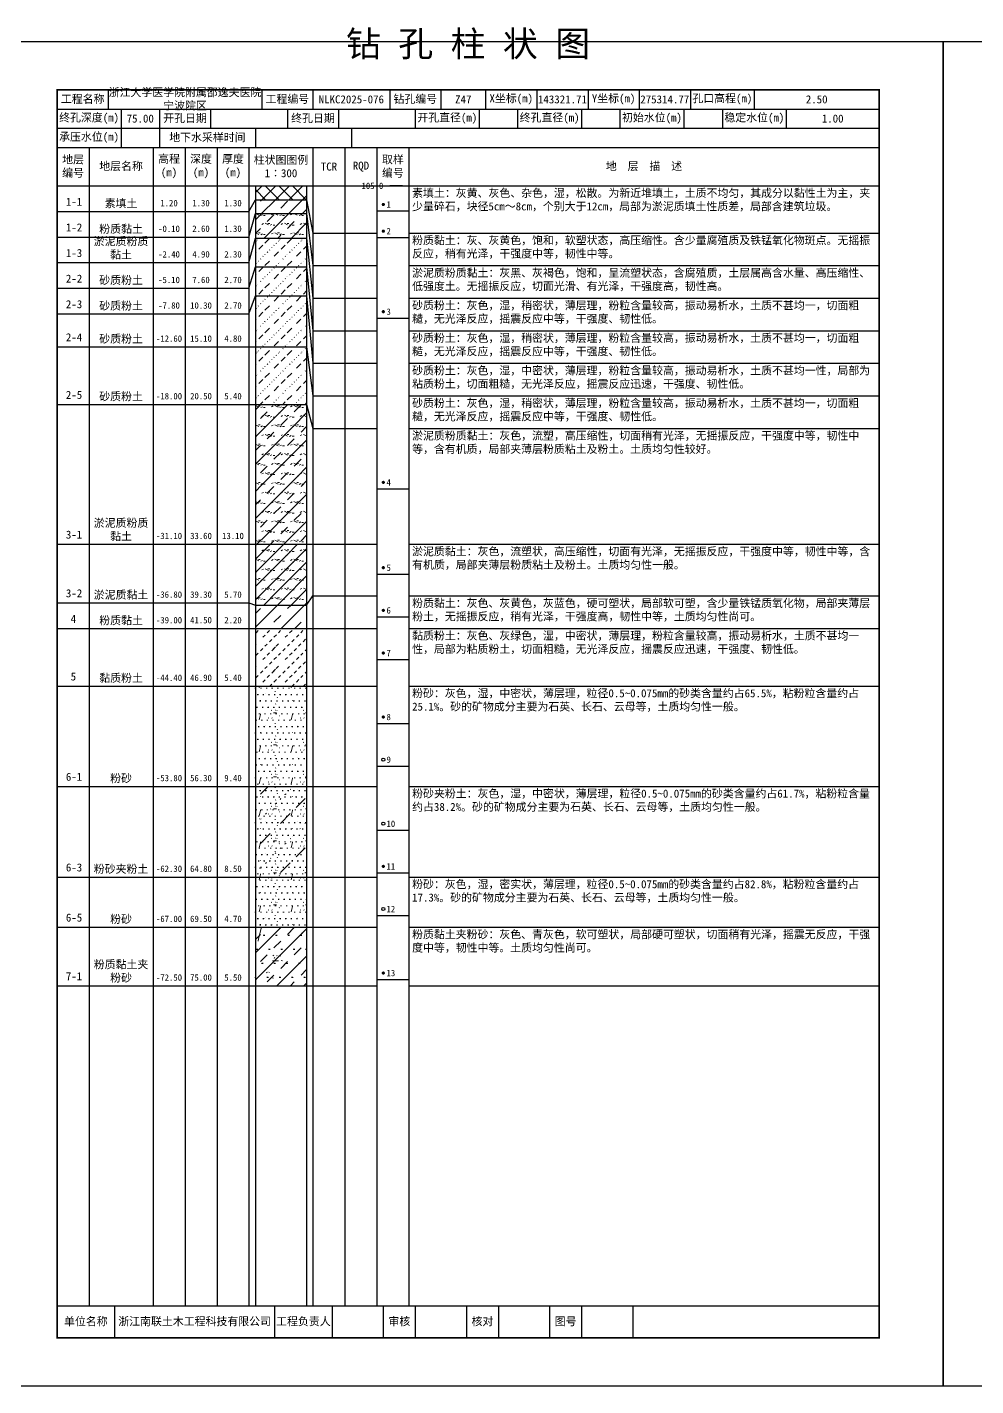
# Model space of a CAD drawing. Extents: x 297 to 65340, y 0 to 425.
# Drawn here: x 46342.6 to 46639.3, y 0 to 424.6 of the extents above; entities that cross this region are included whole.
import ezdxf
from ezdxf.enums import TextEntityAlignment as Align

# ---------------------------------------------------------------- set-up
doc = ezdxf.new("R2010")
doc.units = 0
doc.layers.get('0').update_dxf_attribs({"linetype": 'CONTINUOUS'})
doc.layers.add('FRAME', color=7, linetype='CONTINUOUS')
doc.layers.add('STRATUM', color=7, linetype='CONTINUOUS')
doc.layers.add('HATCH', color=7, linetype='CONTINUOUS', lineweight=13)
doc.styles.add('ST', font='')
doc.styles.get('ST').set_extended_font_data('SimSun')
pattern_1 = [(45, (0, 0), (-4.2426407, 4.2426407), [10, 0]), (45, (1.061, -3.182), (-2.12132034, 6.363961), [3, -3])]
pattern_2 = [(45, (0, 0), (-4.2426407, 4.2426407), [10, 0]), (45, (1.061, -3.182), (-2.12132034, 6.363961), [3, -3]), (26.565, (1.0741, -0.2536), (5.99982296, 5.99981224), [0.567, -12.849]), (0, (0.507, -0.2536), (0, 6), [0.567, -5.433]), (26.565, (-1.5813, 0), (5.99982296, 5.99981224), [0.567, -12.849]), (0, (-1.074, 0.2536), (0, 6), [0.567, -5.433]), (153.435, (0.5071, -0.2536), (-5.9998176, -5.36e-06), [1.134, -12.2826]), (26.565, (4.0741, 2.7464), (5.99982296, 5.99981224), [0.567, -12.849]), (0, (3.507, 2.7464), (0, 6), [0.567, -5.433]), (26.565, (1.4187, 3), (5.99982296, 5.99981224), [0.567, -12.849]), (0, (1.926, 3.2536), (0, 6), [0.567, -5.433]), (153.435, (3.5071, 2.7464), (-5.9998176, -5.36e-06), [1.134, -12.2826])]
pattern_3 = [(45.000006, (0, 0), (-7.3e-07, 6.99998237), [1.971956, -7.927535]), (45.000006, (2.813, 2.829), (-7.3e-07, 6.99998237), [1.99367, -7.905828]), (45.000006, (5.0675, 5.082), (-7.3e-07, 6.99998237), [1.813609, -8.085882]), (26.565052, (0, 3.5), (7.00000042, 7.00000017), [0.0965, -15.555976]), (36.869899, (0.7, 4.2), (6.999999835, 7.000000165), [0.197747, -34.802253]), (315.00001, (3.5, 6.976), (6.99998237, 1.2e-06), [0.033054, -9.866441]), (26.565052, (3.5, 0), (7.00000042, 7.00000017), [0.144749, -15.507727]), (26.565052, (4.2, 0.7), (7.00000042, 7.00000017), [0.10528, -15.547196]), (90.000004, (4.55, 1.05), (-7, -5e-07), [0.028767, -6.971233]), (26.565052, (4.9, 1.4), (7.00000042, 7.00000017), [0.091014, -31.213938]), (36.869899, (5.6, 2.1), (6.999999835, 7.000000165), [0.110692, -34.889308]), (45.000002, (6.3, 2.8), (-2.4e-07, 6.99998237), [0.109112, -9.790383]), (315.00001, (6.914, 3.548), (6.99998237, 1.2e-06), [0.033054, -9.866441]), (36.869898, (1.4, 4.9), (6.999999957, 7.000000043), [0.10224, -34.89776]), (53.130103, (2.1, 5.6), (13.999999763, 21.000000158), [0.134384, -34.865616]), (53.130103, (2.8, 6.3), (13.999999763, 21.000000158), [0.126246, -34.873754])]
pattern_4 = [(82.875, (-0.8346, -1.206), (0.00036925, 10.00017644), [0.08929, -80.53371]), (143.13, (-0.7336, -1.2818), (-29.99996427, 20.00005359), [0.12627, -49.87373]), (172.875, (-0.5564, -1.304), (-70.000245666, 9.99966033), [0.17857, -80.44443]), (206.565, (-0.378, -1.2147), (-9.99970493, -9.99968706), [0.19954, -22.16046]), (243.435, (-0.2887, -1.0363), (8.93e-06, -9.999696), [0.19954, -22.16146]), (255.964, (-0.1994, -0.679), (-0.00020004, -9.99950129), [0.36813, -40.86287]), (255.964, (0.1106, 0.561), (-0.00020004, -9.99950129), [1.27838, -39.95262]), (255.964, (0.179, 0.835), (-0.00020004, -9.99950129), [0.28235, -40.94865]), (216.87, (0.3694, 1.0892), (-9.99998214, -10.00001786), [0.12627, -49.87373]), (243.435, (0.2683, 1.0135), (8.93e-06, -9.999696), [0.19954, -22.16146]), (206.565, (0.548, 1.1785), (-9.99970493, -9.99968706), [0.19954, -22.16046]), (172.875, (0.725, 1.1563), (-70.000245666, 9.99966033), [0.17857, -80.44443]), (143.13, (0.826, 1.0806), (-29.99996427, 20.00005359), [0.12627, -49.87373]), (82.875, (0.815, 0.992), (0.00036925, 10.00017644), [0.08929, -80.53371]), (0, (-0.33, 0.34), (0, 10), [0.89286, -9.10714]), (0, (0.025, 0), (1, 2), [0, -1.75]), (0, (0, 0.025), (1, 2), [0, -1.75]), (0, (0, 0), (1, 2), [0, -1.75]), (0, (-0.025, 0), (1, 2), [0, -1.75]), (0, (0, -0.025), (1, 2), [0, -1.75])]

# ---------------------------------------------------------------- blocks, each defined once
blk = doc.blocks.new('SolidCircle')
at = {"const_width": 0.5}
blk.add_lwpolyline([(-0.25, 0, 1), (0.25, 0, 1)], format="xyb", close=True, dxfattribs=at)

msp = doc.modelspace()

# ---------------------------------------------------------------- hatches: boundary and pattern name
at = {"layer": 'HATCH'}
h = msp.add_hatch(dxfattribs=at)
h.set_pattern_fill('STT', color=256, style=0)
h.set_pattern_definition([(45, (0, 0), (-2.12132034, 2.12132034), [10, 0]), (135, (0, 0), (-2.12132034, -2.12132034), [10, 0])])
h.paths.add_polyline_path([(46430, 375), (46414, 375), (46414, 370.67), (46430, 370.67)])
h = msp.add_hatch(dxfattribs=at)
h.set_pattern_fill('FZNT', color=256, style=0)
h.set_pattern_definition(pattern_1)
h.paths.add_polyline_path([(46430, 370.67), (46414, 370.67), (46414, 366.33), (46430, 366.33)])
h = msp.add_hatch(dxfattribs=at)
h.set_pattern_fill('YNFNT', color=256, style=0)
h.set_pattern_definition(pattern_2)
h.paths.add_polyline_path([(46430, 366.33), (46414, 366.33), (46414, 358.67), (46430, 358.67)])
h = msp.add_hatch(dxfattribs=at)
h.set_pattern_fill('SZFT', color=256, style=0)
h.set_pattern_definition(pattern_3)
h.paths.add_polyline_path([(46430, 358.67), (46414, 358.67), (46414, 349.67), (46430, 349.67)])
h = msp.add_hatch(dxfattribs=at)
h.set_pattern_fill('SZFT', color=256, style=0)
h.set_pattern_definition(pattern_3)
h.paths.add_polyline_path([(46430, 349.67), (46414, 349.67), (46414, 340.67), (46430, 340.67)])
h = msp.add_hatch(dxfattribs=at)
h.set_pattern_fill('SZFT', color=256, style=0)
h.set_pattern_definition(pattern_3)
h.paths.add_polyline_path([(46430, 340.67), (46414, 340.67), (46414, 324.67), (46430, 324.67)])
h = msp.add_hatch(dxfattribs=at)
h.set_pattern_fill('SZFT', color=256, style=0)
h.set_pattern_definition(pattern_3)
h.paths.add_polyline_path([(46430, 324.67), (46414, 324.67), (46414, 306.67), (46430, 306.67)])
h = msp.add_hatch(dxfattribs=at)
h.set_pattern_fill('YNFNT', color=256, style=0)
h.set_pattern_definition(pattern_2)
h.paths.add_polyline_path([(46430, 306.67), (46414, 306.67), (46414, 263), (46430, 263)])
h = msp.add_hatch(dxfattribs=at)
h.set_pattern_fill('YNNT', color=256, style=0)
h.set_pattern_definition([(45, (0, 0), (-2.12132034, 2.12132034), [10, 0]), (26.565, (1.0741, -0.2536), (5.99982296, 5.99981224), [0.567, -12.849]), (0, (0.507, -0.2536), (0, 6), [0.567, -5.433]), (26.565, (-1.5813, 0), (5.99982296, 5.99981224), [0.567, -12.849]), (0, (-1.074, 0.2536), (0, 6), [0.567, -5.433]), (153.435, (0.5071, -0.2536), (-5.9998176, -5.36e-06), [1.134, -12.2826]), (26.565, (4.0741, 2.7464), (5.99982296, 5.99981224), [0.567, -12.849]), (0, (3.507, 2.7464), (0, 6), [0.567, -5.433]), (26.565, (1.4187, 3), (5.99982296, 5.99981224), [0.567, -12.849]), (0, (1.926, 3.2536), (0, 6), [0.567, -5.433]), (153.435, (3.5071, 2.7464), (-5.9998176, -5.36e-06), [1.134, -12.2826])])
h.paths.add_polyline_path([(46430, 263), (46414, 263), (46414, 244), (46430, 244)])
h = msp.add_hatch(dxfattribs=at)
h.set_pattern_fill('FZNT', color=256, style=0)
h.set_pattern_definition(pattern_1)
h.paths.add_polyline_path([(46430, 244), (46414, 244), (46414, 236.67), (46430, 236.67)])
h = msp.add_hatch(dxfattribs=at)
h.set_pattern_fill('NZFT', color=256, style=0)
h.set_pattern_definition([(45.000005, (0, 0), (-6e-07, 6.99998237), [0.947297, -8.952198]), (45.000005, (1.4, 1.4), (-6e-07, 6.99998237), [0.986898, -8.912597]), (45.000005, (2.8, 2.8), (-6e-07, 6.99998237), [1.060182, -8.839313]), (45.000005, (4.2, 4.2), (-6e-07, 6.99998237), [0.949178, -8.950318]), (45.000005, (5.6, 5.6), (-6e-07, 6.99998237), [1.036501, -8.862994]), (45.000005, (3.5, 0), (-6e-07, 6.99998237), [1.013348, -8.886147]), (45.000005, (4.9, 1.4), (-6e-07, 6.99998237), [1.078956, -12.120371]), (45.000005, (6.3, 2.8), (-6e-07, 6.99998237), [0.998824, -8.900671]), (45.000003, (0.7, 4.2), (-3.7e-07, 6.99998237), [1.05533, -8.844165]), (45.000003, (2.1, 5.6), (-3.7e-07, 6.99998237), [1.036501, -8.862994])])
h.paths.add_polyline_path([(46430, 236.67), (46414, 236.67), (46414, 218.67), (46430, 218.67)])
h = msp.add_hatch(dxfattribs=at)
h.set_pattern_fill('FS', color=256, style=0)
h.set_pattern_definition(pattern_4)
h.paths.add_polyline_path([(46430, 218.67), (46414, 218.67), (46414, 187.33), (46430, 187.33)])
h = msp.add_hatch(dxfattribs=at)
h.set_pattern_fill('FS', color=256, style=0)
h.set_pattern_definition(pattern_4)
h.paths.add_polyline_path([(46430, 187.33), (46414, 187.33), (46414, 159), (46430, 159)])
h = msp.add_hatch(dxfattribs=at)
h.set_pattern_fill('SZFT', color=256, scale=2.2, style=0)
h.set_pattern_definition([(45.000006, (0, 0), (-1.6e-06, 15.3999612), [4.338303, -17.440577]), (45.000006, (6.188, 6.223), (-1.6e-06, 15.3999612), [4.386074, -17.3928216]), (45.000006, (11.148, 11.181), (-1.6e-06, 15.3999612), [3.98994, -17.7889404]), (26.565052, (0, 7.7), (15.4000009, 15.4000004), [0.2123, -34.223147]), (36.869899, (1.54, 9.24), (15.39999964, 15.40000036), [0.4350434, -76.5649566]), (315.00001, (7.7, 15.347), (15.3999612, 2.7e-06), [0.072719, -21.70617]), (26.565052, (7.7, 0), (15.4000009, 15.4000004), [0.318448, -34.1169994]), (26.565052, (9.24, 1.54), (15.4000009, 15.4000004), [0.231616, -34.203831]), (90.000004, (10.01, 2.31), (-15.4, -1e-06), [0.0632874, -15.3367126]), (26.565052, (10.78, 3.08), (15.4000009, 15.4000004), [0.200231, -68.670664]), (36.869899, (12.32, 4.62), (15.39999964, 15.40000036), [0.2435224, -76.7564776]), (45.000002, (13.86, 6.16), (-5e-07, 15.3999612), [0.2400464, -21.5388426]), (315.00001, (15.211, 7.805), (15.3999612, 2.7e-06), [0.072719, -21.70617]), (36.869898, (3.08, 10.78), (15.3999999, 15.4000001), [0.224928, -76.775072]), (53.130103, (4.62, 12.32), (30.79999948, 46.20000035), [0.295645, -76.704355]), (53.130103, (6.16, 13.86), (30.79999948, 46.20000035), [0.277741, -76.722259])])
h.paths.add_polyline_path([(46430, 187.33), (46414, 187.33), (46414, 159), (46430, 159)])
h = msp.add_hatch(dxfattribs=at)
h.set_pattern_fill('FS', color=256, style=0)
h.set_pattern_definition(pattern_4)
h.paths.add_polyline_path([(46430, 159), (46414, 159), (46414, 143.33), (46430, 143.33)])
h = msp.add_hatch(dxfattribs=at)
h.set_pattern_fill('FZNT', color=256, style=0)
h.set_pattern_definition(pattern_1)
h.paths.add_polyline_path([(46430, 143.33), (46414, 143.33), (46414, 125), (46430, 125)])
h = msp.add_hatch(dxfattribs=at)
h.set_pattern_fill('FS', color=256, scale=2.2, style=0)
h.set_pattern_definition([(82.875, (-1.8361, -2.6533), (0.00081235, 22.00038817), [0.196438, -177.174162]), (143.13, (-1.614, -2.82), (-65.9999214, 44.0001179), [0.277794, -109.722206]), (172.875, (-1.224, -2.8687), (-154.00054047, 21.99925272), [0.392854, -176.977746]), (206.565, (-0.831, -2.672), (-21.9993508, -21.9993115), [0.438988, -48.753012]), (243.435, (-0.635, -2.28), (1.96e-05, -21.9993312), [0.438988, -48.755212]), (255.964, (-0.4387, -1.494), (-0.0004401, -21.9989028), [0.809886, -89.898314]), (255.964, (0.2434, 1.2344), (-0.0004401, -21.9989028), [2.812436, -87.895764]), (255.964, (0.394, 1.837), (-0.0004401, -21.9989028), [0.62117, -90.08703]), (216.87, (0.8126, 2.3963), (-21.9999607, -22.0000393), [0.277794, -109.722206]), (243.435, (0.59, 2.23), (1.96e-05, -21.9993312), [0.438988, -48.755212]), (206.565, (1.205, 2.593), (-21.9993508, -21.9993115), [0.438988, -48.753012]), (172.875, (1.595, 2.544), (-154.00054047, 21.99925272), [0.392854, -176.977746]), (143.13, (1.8173, 2.3772), (-65.9999214, 44.0001179), [0.277794, -109.722206]), (82.875, (1.793, 2.1823), (0.00081235, 22.00038817), [0.196438, -177.174162]), (0, (-0.725, 0.748), (0, 22), [1.964292, -20.035708]), (0, (0.055, 0), (2.2, 4.4), [0, -3.85]), (0, (0, 0.055), (2.2, 4.4), [0, -3.85]), (0, (0, 0), (2.2, 4.4), [0, -3.85]), (0, (-0.055, 0), (2.2, 4.4), [0, -3.85]), (0, (0, -0.055), (2.2, 4.4), [0, -3.85])])
h.paths.add_polyline_path([(46430, 143.33), (46414, 143.33), (46414, 125), (46430, 125)])

# ---------------------------------------------------------------- linework, layer by layer
at = {"layer": 'FRAME', "color": 245, "linetype": 'Continuous'}
for points in [[(46332, 0), (46629, 0), (46629, 420), (46332, 420)], [(46629, 0), (46926, 0), (46926, 420), (46629, 420)]]:
    msp.add_lwpolyline(points, close=True, dxfattribs=at)
at = {"layer": 'FRAME', "linetype": 'Continuous', "const_width": 0.5}
msp.add_lwpolyline([(46352, 15), (46609, 15), (46609, 405), (46352, 405)], close=True, dxfattribs=at)
at = {"layer": 'FRAME', "color": 0, "linetype": 'Continuous'}
for points in [[(46368, 405), (46368, 399)], [(46416, 405), (46416, 399)], [(46432, 405), (46432, 399)], [(46456, 405), (46456, 399)], [(46472, 405), (46472, 399)], [(46486, 405), (46486, 399)], [(46502, 405), (46502, 399)], [(46518, 405), (46518, 399)], [(46534, 405), (46534, 399)], [(46550, 405), (46550, 399)], [(46570, 405), (46570, 399)], [(46609, 405), (46609, 399)], [(46352, 399), (46609, 399)], [(46372, 399), (46372, 393)], [(46384, 399), (46384, 393)], [(46400, 399), (46400, 393)], [(46424, 399), (46424, 393)], [(46440, 399), (46440, 393)], [(46464, 399), (46464, 393)], [(46484, 399), (46484, 393)], [(46496, 399), (46496, 393)], [(46516, 399), (46516, 393)], [(46528, 399), (46528, 393)], [(46548, 399), (46548, 393)], [(46560, 399), (46560, 393)], [(46580, 399), (46580, 393)], [(46609, 399), (46609, 393)], [(46352, 393), (46609, 393)], [(46372, 393), (46372, 387)], [(46384, 393), (46384, 387)], [(46414, 393), (46414, 387)], [(46444, 393), (46444, 387)], [(46352, 387), (46609, 387)], [(46362, 387), (46362, 25)], [(46382, 387), (46382, 25)], [(46392, 387), (46392, 25)], [(46402, 387), (46402, 25)], [(46412, 387), (46412, 25)], [(46432, 387), (46432, 25)], [(46442, 387), (46442, 25)], [(46452, 387), (46452, 25)], [(46462, 387), (46462, 25)], [(46609, 387), (46609, 25)], [(46352, 375), (46609, 375)], [(46414, 375), (46414, 25)], [(46430, 375), (46430, 25)], [(46352, 25), (46609, 25)], [(46370, 25), (46370, 15)], [(46420, 25), (46420, 15)], [(46438, 25), (46438, 15)], [(46454, 25), (46454, 15)], [(46464, 25), (46464, 15)], [(46480, 25), (46480, 15)], [(46490, 25), (46490, 15)], [(46506, 25), (46506, 15)], [(46516, 25), (46516, 15)], [(46532, 25), (46532, 15)]]:
    msp.add_lwpolyline(points, dxfattribs=at)
at = {"layer": 'STRATUM', "linetype": 'Continuous'}
for points in [[(46460, 375), (46456, 375)], [(46412, 367), (46414, 370.67), (46430, 370.67), (46432, 360.23)], [(46352, 367), (46362, 367)], [(46362, 367), (46382, 367)], [(46382, 367), (46392, 367)], [(46392, 367), (46402, 367)], [(46402, 367), (46412, 367)], [(46412, 359), (46414, 366.33), (46430, 366.33), (46432, 350.06)], [(46452, 367.17), (46462, 367.17)], [(46352, 359), (46362, 359)], [(46362, 359), (46382, 359)], [(46382, 359), (46392, 359)], [(46392, 359), (46402, 359)], [(46402, 359), (46412, 359)], [(46412, 351), (46414, 358.67), (46430, 358.67), (46432, 339.88)], [(46432, 360.23), (46442, 360.23)], [(46442, 360.23), (46452, 360.23)], [(46452, 358.83), (46462, 358.83)], [(46462, 360.23), (46609, 360.23)], [(46352, 351), (46362, 351)], [(46362, 351), (46382, 351)], [(46382, 351), (46392, 351)], [(46392, 351), (46402, 351)], [(46402, 351), (46412, 351)], [(46412, 343), (46414, 349.67), (46430, 349.67), (46432, 329.7)], [(46432, 350.06), (46442, 350.06)], [(46442, 350.06), (46452, 350.06)], [(46462, 350.06), (46609, 350.06)], [(46352, 343), (46362, 343)], [(46362, 343), (46382, 343)], [(46382, 343), (46392, 343)], [(46392, 343), (46402, 343)], [(46402, 343), (46412, 343)], [(46412, 335), (46414, 340.67), (46430, 340.67), (46432, 319.53)], [(46432, 339.88), (46442, 339.88)], [(46442, 339.88), (46452, 339.88)], [(46462, 339.88), (46609, 339.88)], [(46352, 335), (46362, 335)], [(46362, 335), (46382, 335)], [(46382, 335), (46392, 335)], [(46392, 335), (46402, 335)], [(46402, 335), (46412, 335)], [(46452, 333.67), (46462, 333.67)], [(46432, 329.7), (46442, 329.7)], [(46442, 329.7), (46452, 329.7)], [(46462, 329.7), (46609, 329.7)], [(46352, 324.67), (46362, 324.67)], [(46362, 324.67), (46382, 324.67)], [(46382, 324.67), (46392, 324.67)], [(46392, 324.67), (46402, 324.67)], [(46402, 324.67), (46412, 324.67)], [(46412, 324.67), (46414, 324.67), (46430, 324.67), (46432, 309.35)], [(46432, 319.53), (46442, 319.53)], [(46442, 319.53), (46452, 319.53)], [(46462, 319.53), (46609, 319.53)], [(46352, 306.67), (46362, 306.67)], [(46362, 306.67), (46382, 306.67)], [(46382, 306.67), (46392, 306.67)], [(46392, 306.67), (46402, 306.67)], [(46402, 306.67), (46412, 306.67)], [(46412, 306.67), (46414, 306.67), (46430, 306.67), (46432, 299.17)], [(46432, 309.35), (46442, 309.35)], [(46442, 309.35), (46452, 309.35)], [(46462, 309.35), (46609, 309.35)], [(46432, 299.17), (46442, 299.17)], [(46442, 299.17), (46452, 299.17)], [(46462, 299.17), (46609, 299.17)], [(46452, 280.33), (46462, 280.33)], [(46352, 263), (46362, 263)], [(46362, 263), (46382, 263)], [(46382, 263), (46392, 263)], [(46392, 263), (46402, 263)], [(46402, 263), (46412, 263)], [(46412, 263), (46414, 263), (46430, 263), (46432, 263)], [(46432, 263), (46442, 263)], [(46442, 263), (46452, 263)], [(46462, 263), (46609, 263)], [(46452, 253.67), (46462, 253.67)], [(46412, 244.67), (46414, 244), (46430, 244), (46432, 246.84)], [(46432, 246.84), (46442, 246.84)], [(46442, 246.84), (46452, 246.84)], [(46462, 246.84), (46609, 246.84)], [(46352, 244.67), (46362, 244.67)], [(46362, 244.67), (46382, 244.67)], [(46382, 244.67), (46392, 244.67)], [(46392, 244.67), (46402, 244.67)], [(46402, 244.67), (46412, 244.67)], [(46452, 240.33), (46462, 240.33)], [(46352, 236.67), (46362, 236.67)], [(46362, 236.67), (46382, 236.67)], [(46382, 236.67), (46392, 236.67)], [(46392, 236.67), (46402, 236.67)], [(46402, 236.67), (46412, 236.67)], [(46412, 236.67), (46414, 236.67), (46430, 236.67), (46432, 236.67)], [(46432, 236.67), (46442, 236.67)], [(46442, 236.67), (46452, 236.67)], [(46462, 236.67), (46609, 236.67)], [(46452, 227), (46462, 227)], [(46352, 218.67), (46362, 218.67)], [(46362, 218.67), (46382, 218.67)], [(46382, 218.67), (46392, 218.67)], [(46392, 218.67), (46402, 218.67)], [(46402, 218.67), (46412, 218.67)], [(46412, 218.67), (46414, 218.67), (46430, 218.67), (46432, 218.67)], [(46432, 218.67), (46442, 218.67)], [(46442, 218.67), (46452, 218.67)], [(46462, 218.67), (46609, 218.67)], [(46452, 207), (46462, 207)], [(46452, 193.67), (46462, 193.67)], [(46352, 187.33), (46362, 187.33)], [(46362, 187.33), (46382, 187.33)], [(46382, 187.33), (46392, 187.33)], [(46392, 187.33), (46402, 187.33)], [(46402, 187.33), (46412, 187.33)], [(46412, 187.33), (46414, 187.33), (46430, 187.33), (46432, 187.33)], [(46432, 187.33), (46442, 187.33)], [(46442, 187.33), (46452, 187.33)], [(46462, 187.33), (46609, 187.33)], [(46452, 173.67), (46462, 173.67)], [(46352, 159), (46362, 159)], [(46362, 159), (46382, 159)], [(46382, 159), (46392, 159)], [(46392, 159), (46402, 159)], [(46402, 159), (46412, 159)], [(46412, 159), (46414, 159), (46430, 159), (46432, 159)], [(46432, 159), (46442, 159)], [(46442, 159), (46452, 159)], [(46452, 160.33), (46462, 160.33)], [(46462, 159), (46609, 159)], [(46452, 147), (46462, 147)], [(46352, 143.33), (46362, 143.33)], [(46362, 143.33), (46382, 143.33)], [(46382, 143.33), (46392, 143.33)], [(46392, 143.33), (46402, 143.33)], [(46402, 143.33), (46412, 143.33)], [(46412, 143.33), (46414, 143.33), (46430, 143.33), (46432, 143.33)], [(46432, 143.33), (46442, 143.33)], [(46442, 143.33), (46452, 143.33)], [(46462, 143.33), (46609, 143.33)], [(46352, 125), (46362, 125)], [(46362, 125), (46382, 125)], [(46382, 125), (46392, 125)], [(46392, 125), (46402, 125)], [(46402, 125), (46412, 125)], [(46412, 125), (46414, 125), (46430, 125), (46432, 125)], [(46432, 125), (46442, 125)], [(46442, 125), (46452, 125)], [(46452, 127), (46462, 127)], [(46462, 125), (46609, 125)]]:
    msp.add_lwpolyline(points, dxfattribs=at)
at = {"layer": 'STRATUM'}
for centre in [(46454, 195.67), (46454, 175.67), (46454, 149)]:
    msp.add_circle(centre, 0.5, dxfattribs=at)

# ---------------------------------------------------------------- block references
for p in [(46454, 369.17), (46454, 360.83), (46454, 335.67), (46454, 282.33), (46454, 255.67), (46454, 242.33), (46454, 229), (46454, 209), (46454, 162.33), (46454, 129)]:
    msp.add_blockref('SolidCircle', p, dxfattribs=at)

# ---------------------------------------------------------------- texts
at = {"layer": 'FRAME', "style": 'ST'}
msp.add_text('钻 孔 柱 状 图', height=8, dxfattribs=at).set_placement((46480.5, 413), align=Align.BOTTOM_CENTER)
at = {"layer": 'FRAME', "char_height": 2.5, "attachment_point": 5, "style": 'ST'}
for s, insert, width in [('工程名称', (46360, 402), 16), ('浙江大学医学院附属邵逸夫医院宁波院区', (46392, 402), 48), ('工程编号', (46424, 402), 16), ('钻孔编号', (46464, 402), 16), ('X坐标(m)', (46494, 402), 16), ('Y坐标(m)', (46526, 402), 16), ('孔口高程(m)', (46560, 402), 20), ('NLKC2025-076', (46444, 402), 24), ('Z47', (46479, 402), 14), ('143321.71', (46510, 402), 16), ('275314.77', (46542, 402), 16), ('2.50', (46589.5, 402), 39), ('终孔深度(m)', (46362, 396), 20), ('75.00', (46378, 396), 12), ('开孔日期', (46392, 396), 16), ('终孔日期', (46432, 396), 16), ('开孔直径(m)', (46474, 396), 20), ('终孔直径(m)', (46506, 396), 20), ('初始水位(m)', (46538, 396), 20), ('稳定水位(m)', (46570, 396), 20), ('1.00', (46594.5, 396), 29), ('承压水位(m)', (46362, 390), 20), ('地下水采样时间', (46399, 390), 30), ('地层编号', (46357, 381), 10), ('地层名称', (46372, 381), 20), ('高程\\P(m)', (46387, 381), 10), ('深度\\P(m)', (46397, 381), 10), ('厚度\\P(m)', (46407, 381), 10), ('柱状图图例\\P1∶300', (46422, 381), 20), ('TCR', (46437, 381), 10), ('RQD', (46447, 381), 10), ('取样编号', (46457, 381), 10), ('地  层  描  述', (46535.5, 381), 147), ('单位名称', (46361, 20), 18), ('浙江南联土木工程科技有限公司', (46395, 20), 50), ('工程负责人', (46429, 20), 18), ('审核', (46459, 20), 10), ('核对', (46485, 20), 10), ('图号', (46511, 20), 10)]:
    msp.add_mtext(s, dxfattribs=dict(at, insert=insert, width=width))
at = {"layer": 'STRATUM', "style": 'ST'}
msp.add_text('105.0', height=2, dxfattribs=at).set_placement((46454, 375), align=Align.MIDDLE_RIGHT)
for s, height, p in [('1-1', 2.5, (46354.75, 370)), ('1', 2, (46455, 369.17)), ('1-2', 2.5, (46354.75, 362)), ('2', 2, (46455, 360.83)), ('1-3', 2.5, (46354.75, 354)), ('2-2', 2.5, (46354.75, 346)), ('2-3', 2.5, (46354.75, 338)), ('3', 2, (46455, 335.67)), ('2-4', 2.5, (46354.75, 327.67)), ('2-5', 2.5, (46354.75, 309.67)), ('4', 2, (46455, 282.33)), ('3-1', 2.5, (46354.75, 266)), ('5', 2, (46455, 255.67)), ('3-2', 2.5, (46354.75, 247.67)), ('6', 2, (46455, 242.33)), ('4', 2.5, (46356.25, 239.67)), ('7', 2, (46455, 229)), ('5', 2.5, (46356.25, 221.67)), ('8', 2, (46455, 209)), ('9', 2, (46455, 195.67)), ('6-1', 2.5, (46354.75, 190.33)), ('10', 2, (46455, 175.67)), ('6-3', 2.5, (46354.75, 162)), ('11', 2, (46455, 162.33)), ('12', 2, (46455, 149)), ('6-5', 2.5, (46354.75, 146.33)), ('7-1', 2.5, (46354.75, 128)), ('13', 2, (46455, 129))]:
    msp.add_text(s, height=height, dxfattribs=at).set_placement(p, align=Align.MIDDLE_LEFT)
for s, p in [('1.20', (46387, 368)), ('1.30', (46397, 368)), ('1.30', (46407, 368)), ('-0.10', (46387, 360)), ('2.60', (46397, 360)), ('1.30', (46407, 360)), ('-2.40', (46387, 352)), ('4.90', (46397, 352)), ('2.30', (46407, 352)), ('-5.10', (46387, 344)), ('7.60', (46397, 344)), ('2.70', (46407, 344)), ('-7.80', (46387, 336)), ('10.30', (46397, 336)), ('2.70', (46407, 336)), ('-12.60', (46387, 325.67)), ('15.10', (46397, 325.67)), ('4.80', (46407, 325.67)), ('-18.00', (46387, 307.67)), ('20.50', (46397, 307.67)), ('5.40', (46407, 307.67)), ('-31.10', (46387, 264)), ('33.60', (46397, 264)), ('13.10', (46407, 264)), ('-36.80', (46387, 245.67)), ('39.30', (46397, 245.67)), ('5.70', (46407, 245.67)), ('-39.00', (46387, 237.67)), ('41.50', (46397, 237.67)), ('2.20', (46407, 237.67)), ('-44.40', (46387, 219.67)), ('46.90', (46397, 219.67)), ('5.40', (46407, 219.67)), ('-53.80', (46387, 188.33)), ('56.30', (46397, 188.33)), ('9.40', (46407, 188.33)), ('-62.30', (46387, 160)), ('64.80', (46397, 160)), ('8.50', (46407, 160)), ('-67.00', (46387, 144.33)), ('69.50', (46397, 144.33)), ('4.70', (46407, 144.33)), ('-72.50', (46387, 126)), ('75.00', (46397, 126)), ('5.50', (46407, 126))]:
    msp.add_text(s, height=2, dxfattribs=at).set_placement(p, align=Align.BOTTOM_CENTER)
at = {"layer": 'STRATUM', "char_height": 2.5, "style": 'ST'}
for s, insert, width, attachment_point in [('素填土：灰黄、灰色、杂色，湿，松散。为新近堆填土，土质不均匀，其成分以黏性土为主，夹少量碎石，块径5cm～8cm，个别大于12cm，局部为淤泥质填土性质差，局部含建筑垃圾。', (46463, 374), 146, 1), ('素填土', (46372, 368), 20, 8), ('粉质黏土', (46372, 360), 20, 8), ('淤泥质粉质黏土', (46372, 352), 20, 8), ('粉质黏土：灰、灰黄色，饱和，软塑状态，高压缩性。含少量腐殖质及铁锰氧化物斑点。无摇振反应，稍有光泽，干强度中等，韧性中等。', (46463, 359.23), 146, 1), ('淤泥质粉质黏土：灰黑、灰褐色，饱和，呈流塑状态，含腐殖质，土层属高含水量、高压缩性、低强度土。无摇振反应，切面光滑、有光泽，干强度高，韧性高。', (46463, 349.06), 146, 1), ('砂质粉土', (46372, 344), 20, 8), ('砂质粉土', (46372, 336), 20, 8), ('砂质粉土：灰色，湿，稍密状，薄层理，粉粒含量较高，振动易析水，土质不甚均一，切面粗糙，无光泽反应，摇震反应中等，干强度、韧性低。', (46463, 338.88), 146, 1), ('砂质粉土', (46372, 325.67), 20, 8), ('砂质粉土：灰色，湿，稍密状，薄层理，粉粒含量较高，振动易析水，土质不甚均一，切面粗糙，无光泽反应，摇震反应中等，干强度、韧性低。', (46463, 328.7), 146, 1), ('砂质粉土：灰色，湿，中密状，薄层理，粉粒含量较高，振动易析水，土质不甚均一性，局部为粘质粉土，切面粗糙，无光泽反应，摇震反应迅速，干强度、韧性低。', (46463, 318.53), 146, 1), ('砂质粉土', (46372, 307.67), 20, 8), ('砂质粉土：灰色，湿，稍密状，薄层理，粉粒含量较高，振动易析水，土质不甚均一，切面粗糙，无光泽反应，摇震反应中等，干强度、韧性低。', (46463, 308.35), 146, 1), ('淤泥质粉质黏土：灰色，流塑，高压缩性，切面稍有光泽，无摇振反应，干强度中等，韧性中等，含有机质，局部夹薄层粉质粘土及粉土。土质均匀性较好。', (46463, 298.17), 146, 1), ('淤泥质粉质黏土', (46372, 264), 20, 8), ('淤泥质黏土：灰色，流塑状，高压缩性，切面有光泽，无摇振反应，干强度中等，韧性中等，含有机质，局部夹薄层粉质粘土及粉土。土质均匀性一般。', (46463, 262), 146, 1), ('淤泥质黏土', (46372, 245.67), 20, 8), ('粉质黏土：灰色、灰黄色，灰蓝色，硬可塑状，局部软可塑，含少量铁锰质氧化物，局部夹薄层粉土，无摇振反应，稍有光泽，干强度高，韧性中等，土质均匀性尚可。', (46463, 245.84), 146, 1), ('粉质黏土', (46372, 237.67), 20, 8), ('黏质粉土：灰色、灰绿色，湿，中密状，薄层理，粉粒含量较高，振动易析水，土质不甚均一性，局部为粘质粉土，切面粗糙，无光泽反应，摇震反应迅速，干强度、韧性低。', (46463, 235.67), 146, 1), ('黏质粉土', (46372, 219.67), 20, 8), ('粉砂：灰色，湿，中密状，薄层理，粒径0.5~0.075mm的砂类含量约占65.5%，粘粉粒含量约占25.1%。砂的矿物成分主要为石英、长石、云母等，土质均匀性一般。', (46463, 217.67), 146, 1), ('粉砂', (46372, 188.33), 20, 8), ('粉砂夹粉土：灰色，湿，中密状，薄层理，粒径0.5~0.075mm的砂类含量约占61.7%，粘粉粒含量约占38.2%。砂的矿物成分主要为石英、长石、云母等，土质均匀性一般。', (46463, 186.33), 146, 1), ('粉砂夹粉土', (46372, 160), 20, 8), ('粉砂：灰色，湿，密实状，薄层理，粒径0.5~0.075mm的砂类含量约占82.8%，粘粉粒含量约占17.3%。砂的矿物成分主要为石英、长石、云母等，土质均匀性一般。', (46463, 158), 146, 1), ('粉砂', (46372, 144.33), 20, 8), ('粉质黏土夹粉砂：灰色、青灰色，软可塑状，局部硬可塑状，切面稍有光泽，摇震无反应，干强度中等，韧性中等。土质均匀性尚可。', (46463, 142.33), 146, 1), ('粉质黏土夹粉砂', (46372, 126), 20, 8)]:
    msp.add_mtext(s, dxfattribs=dict(at, insert=insert, width=width, attachment_point=attachment_point))

doc.saveas('drawing.dxf')
